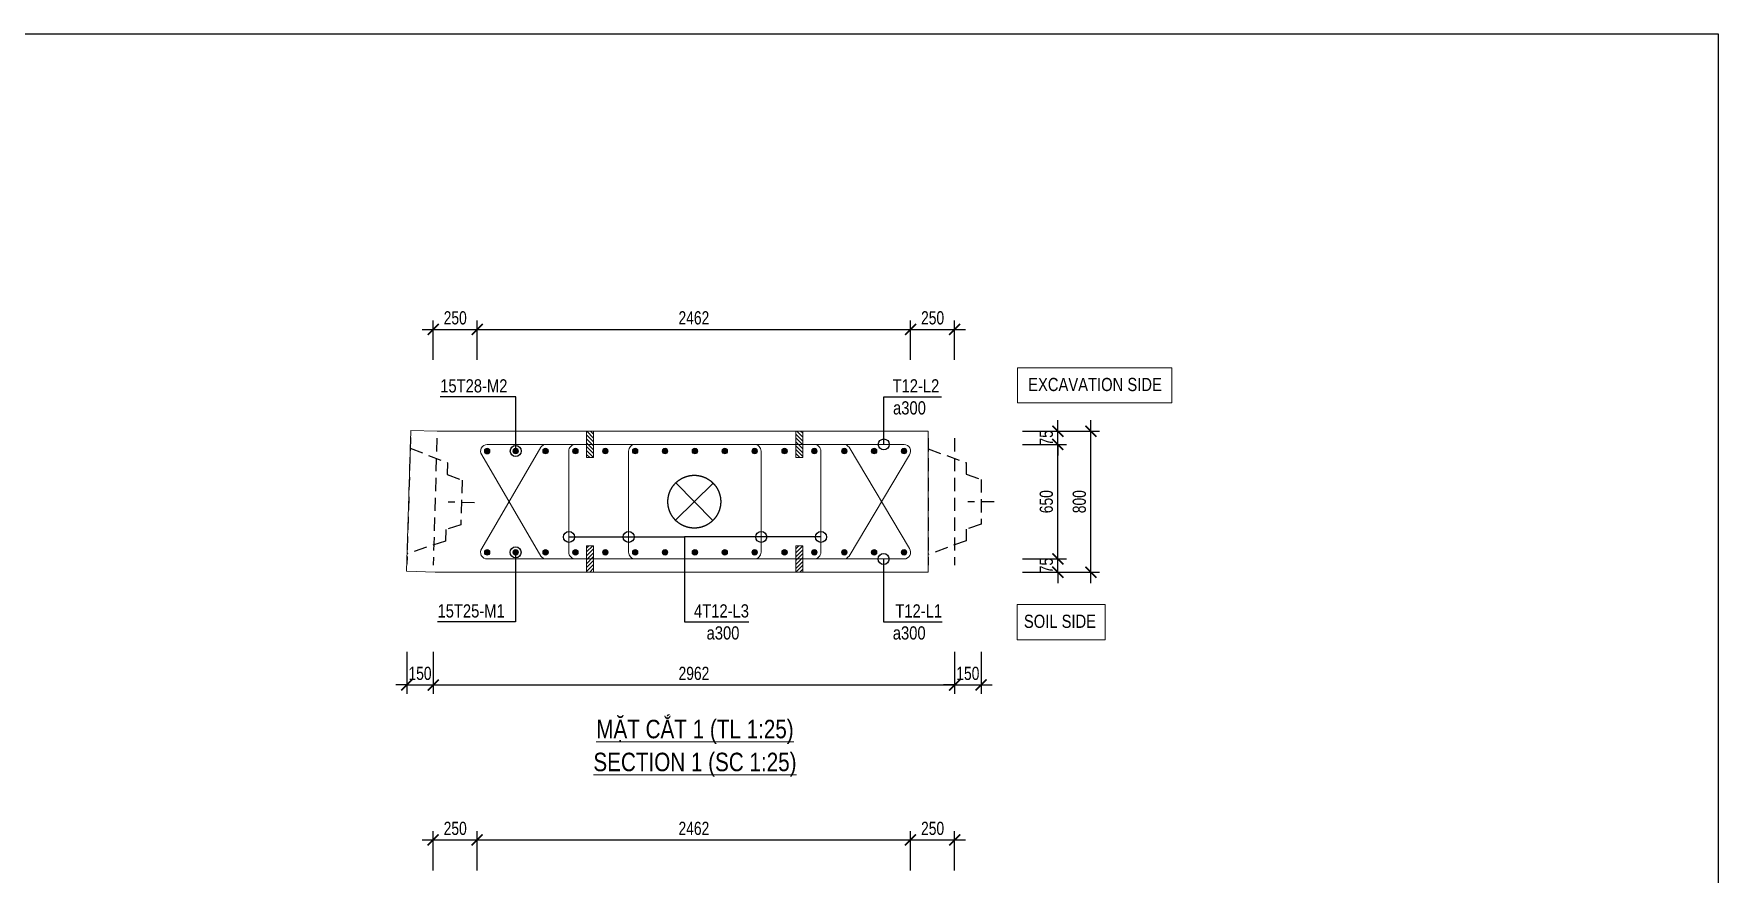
# Model space of a CAD drawing. Header units: millimetres. Extents: x 2746337 to 7547699, y -363432 to 15720.
# Drawn here: x 2905919 to 2944197, y -107200 to -88114 of the extents above; entities that cross this region are included whole.
import ezdxf
from ezdxf.enums import TextEntityAlignment as Align

# ---------------------------------------------------------------- set-up
doc = ezdxf.new("R2010")
doc.units = ezdxf.units.MM
doc.header["$LTSCALE"] = 1200
doc.header["$PDMODE"] = 3
doc.linetypes.add('CENTER', pattern=[2, 1.25, -0.25, 0.25, -0.25])
doc.linetypes.add('HIDDEN', pattern=[0.375, 0.25, -0.125])
for name, color, linetype, lineweight in [('5', 5, 'Continuous', 13), ('BOUND', 3, 'Continuous', 20), ('CWS', 8, 'HIDDEN', 9), ('ENOTE', 2, 'Continuous', 15), ('GRID', 74, 'CENTER', 15), ('K-THUOC', 1, 'Continuous', 18), ('LEADER', 8, 'Continuous', 9), ('MCT', 6, 'Continuous', 20), ('TEXTEN', 3, 'Continuous', 13), ('TEXTMA', 2, 'Continuous', 13), ('TEXTVN', 2, 'Continuous', 20), ('TIE', 4, 'Continuous', 13)]:
    doc.layers.add(name, color=color, linetype=linetype, lineweight=lineweight)
doc.layers.add('CDC.04.HIDDEN', color=8, linetype='HIDDEN')
doc.layers.add('MIE', color=5, linetype='HIDDEN')
doc.styles.add('DB_Arial', font='arial.ttf', dxfattribs={"width": 0.8})
doc.styles.add('SMTEXT', font='arial.ttf', dxfattribs={"width": 0.75})
doc.dimstyles.new('BSV25', dxfattribs={"dimtxt": 300, "dimasz": 250, "dimexe": 200, "dimexo": 0, "dimgap": 108, "dimtad": 1, "dimdec": 0, "dimlfac": 0.25, "dimdsep": 46, "dimtxsty": 'SMTEXT', "dimblk": 'ARCHTICK', "dimcen": 100, "dimdle": 250, "dimclrd": 256, "dimclre": 256, "dimclrt": 2, "dimadec": 0, "dimazin": 0, "dimtfac": 1, "dimtdec": 0, "dimtix": 1, "dimtmove": 2, "dimatfit": 3, "dimfxl": 800, "dimfxlon": 1, "dimtolj": 1, "dimtzin": 0, "dimarcsym": 0})

# ---------------------------------------------------------------- blocks, each defined once
blk = doc.blocks.new('_ArchTick')
at = {"color": 0, "linetype": 'ByBlock', "const_width": 0.15}
blk.add_lwpolyline([(-0.5, -0.5), (0.5, 0.5)], dxfattribs=at)
blk = doc.blocks.new('*D1260')
at = {"layer": 'Defpoints', "color": 0, "transparency": 16777216}
for p in [(2915997, -106420), (2914997, -107111), (2915997, -107111)]:
    blk.add_point(p, dxfattribs=at)
at = {"layer": 'K-THUOC', "lineweight": -2, "transparency": 16777216}
for p, q in [((2914997, -107111), (2914997, -106220)), ((2915997, -107111), (2915997, -106220)), ((2914747, -106420), (2916247, -106420))]:
    blk.add_line(p, q, dxfattribs=at)
at = {"layer": 'K-THUOC', "lineweight": -2, "transparency": 16777216, "xscale": 250, "yscale": 250, "zscale": 250, "rotation": 180}
blk.add_blockref('_ArchTick', (2914997, -106420), dxfattribs=at)
at = {"layer": 'K-THUOC', "lineweight": -2, "transparency": 16777216, "xscale": 250, "yscale": 250, "zscale": 250}
blk.add_blockref('_ArchTick', (2915997, -106420), dxfattribs=at)
at = {"layer": 'K-THUOC', "color": 2, "transparency": 16777216, "insert": (2915497, -106159), "char_height": 300, "attachment_point": 5, "style": 'SMTEXT'}
blk.add_mtext('\\A1;250', dxfattribs=at)
blk = doc.blocks.new('*D1261')
at = {"layer": 'Defpoints', "color": 0, "transparency": 16777216}
for p in [(2925843, -106420), (2915997, -107111), (2925843, -107111)]:
    blk.add_point(p, dxfattribs=at)
at = {"layer": 'K-THUOC', "lineweight": -2, "transparency": 16777216}
for p, q in [((2915997, -107111), (2915997, -106220)), ((2925843, -107111), (2925843, -106220)), ((2915747, -106420), (2926093, -106420))]:
    blk.add_line(p, q, dxfattribs=at)
at = {"layer": 'K-THUOC', "lineweight": -2, "transparency": 16777216, "xscale": 250, "yscale": 250, "zscale": 250, "rotation": 180}
blk.add_blockref('_ArchTick', (2915997, -106420), dxfattribs=at)
at = {"layer": 'K-THUOC', "lineweight": -2, "transparency": 16777216, "xscale": 250, "yscale": 250, "zscale": 250}
blk.add_blockref('_ArchTick', (2925843, -106420), dxfattribs=at)
at = {"layer": 'K-THUOC', "color": 2, "transparency": 16777216, "insert": (2920920, -106159), "char_height": 300, "attachment_point": 5, "style": 'SMTEXT'}
blk.add_mtext('\\A1;2462', dxfattribs=at)
blk = doc.blocks.new('*D1263')
at = {"layer": 'Defpoints', "color": 0, "transparency": 16777216}
for p in [(2926845, -106420), (2925843, -107111), (2926845, -107111)]:
    blk.add_point(p, dxfattribs=at)
at = {"layer": 'K-THUOC', "lineweight": -2, "transparency": 16777216}
for p, q in [((2925843, -107111), (2925843, -106220)), ((2926845, -107111), (2926845, -106220)), ((2925593, -106420), (2927095, -106420))]:
    blk.add_line(p, q, dxfattribs=at)
at = {"layer": 'K-THUOC', "lineweight": -2, "transparency": 16777216, "xscale": 250, "yscale": 250, "zscale": 250, "rotation": 180}
blk.add_blockref('_ArchTick', (2925843, -106420), dxfattribs=at)
at = {"layer": 'K-THUOC', "lineweight": -2, "transparency": 16777216, "xscale": 250, "yscale": 250, "zscale": 250}
blk.add_blockref('_ArchTick', (2926845, -106420), dxfattribs=at)
at = {"layer": 'K-THUOC', "color": 2, "transparency": 16777216, "insert": (2926344, -106159), "char_height": 300, "attachment_point": 5, "style": 'SMTEXT'}
blk.add_mtext('\\A1;250', dxfattribs=at)
blk = doc.blocks.new('*D1277')
at = {"layer": 'Defpoints', "color": 0, "transparency": 16777216}
for p in [(2928440, -97140), (2929940, -97140), (2928440, -100340)]:
    blk.add_point(p, dxfattribs=at)
at = {"layer": 'K-THUOC', "lineweight": -2, "transparency": 16777216}
for p, q in [((2929140, -97140), (2930140, -97140)), ((2929940, -100590), (2929940, -96890)), ((2929140, -100340), (2930140, -100340))]:
    blk.add_line(p, q, dxfattribs=at)
at = {"layer": 'K-THUOC', "lineweight": -2, "transparency": 16777216, "xscale": 250, "yscale": 250, "zscale": 250}
for p, rotation in [((2929940, -97140), 90), ((2929940, -100340), 270)]:
    blk.add_blockref('_ArchTick', p, dxfattribs=dict(at, rotation=rotation))
at = {"layer": 'K-THUOC', "color": 2, "transparency": 16777216, "insert": (2929679, -98740), "char_height": 300, "attachment_point": 5, "rotation": 90, "style": 'SMTEXT'}
blk.add_mtext('\\A1;800', dxfattribs=at)
blk = doc.blocks.new('*D1278')
at = {"layer": 'Defpoints', "color": 0, "transparency": 16777216}
for p in [(2928440, -100040), (2929190, -100040), (2928082, -100340)]:
    blk.add_point(p, dxfattribs=at)
at = {"layer": 'K-THUOC', "lineweight": -2, "transparency": 16777216}
for p, q in [((2929190, -100040), (2929190, -99790)), ((2928440, -100040), (2929390, -100040)), ((2929190, -100340), (2929190, -100040)), ((2928390, -100340), (2929390, -100340)), ((2929190, -100340), (2929190, -100590))]:
    blk.add_line(p, q, dxfattribs=at)
at = {"layer": 'K-THUOC', "lineweight": -2, "transparency": 16777216, "xscale": 250, "yscale": 250, "zscale": 250}
for p, rotation in [((2929190, -100040), 270), ((2929190, -100340), 90)]:
    blk.add_blockref('_ArchTick', p, dxfattribs=dict(at, rotation=rotation))
at = {"layer": 'K-THUOC', "color": 2, "transparency": 16777216, "insert": (2928929, -100190), "char_height": 300, "attachment_point": 5, "rotation": 90, "style": 'SMTEXT'}
blk.add_mtext('\\A1;75', dxfattribs=at)
blk = doc.blocks.new('*D1279')
at = {"layer": 'Defpoints', "color": 0, "transparency": 16777216}
for p in [(2928082, -97440), (2929190, -97440), (2928082, -100040)]:
    blk.add_point(p, dxfattribs=at)
at = {"layer": 'K-THUOC', "lineweight": -2, "transparency": 16777216}
for p, q in [((2929190, -100290), (2929190, -97190)), ((2928390, -97440), (2929390, -97440)), ((2928390, -100040), (2929390, -100040))]:
    blk.add_line(p, q, dxfattribs=at)
at = {"layer": 'K-THUOC', "lineweight": -2, "transparency": 16777216, "xscale": 250, "yscale": 250, "zscale": 250}
for p, rotation in [((2929190, -97440), 90), ((2929190, -100040), 270)]:
    blk.add_blockref('_ArchTick', p, dxfattribs=dict(at, rotation=rotation))
at = {"layer": 'K-THUOC', "color": 2, "transparency": 16777216, "insert": (2928929, -98740), "char_height": 300, "attachment_point": 5, "rotation": 90, "style": 'SMTEXT'}
blk.add_mtext('\\A1;650', dxfattribs=at)
blk = doc.blocks.new('*D1280')
at = {"layer": 'Defpoints', "color": 0, "transparency": 16777216}
for p in [(2928082, -97140), (2929190, -97140), (2928082, -97440)]:
    blk.add_point(p, dxfattribs=at)
at = {"layer": 'K-THUOC', "lineweight": -2, "transparency": 16777216}
for p, q in [((2928390, -97140), (2929390, -97140)), ((2929190, -97140), (2929190, -96890)), ((2929190, -97440), (2929190, -97140)), ((2928390, -97440), (2929390, -97440)), ((2929190, -97440), (2929190, -97690))]:
    blk.add_line(p, q, dxfattribs=at)
at = {"layer": 'K-THUOC', "lineweight": -2, "transparency": 16777216, "xscale": 250, "yscale": 250, "zscale": 250}
for p, rotation in [((2929190, -97140), 270), ((2929190, -97440), 90)]:
    blk.add_blockref('_ArchTick', p, dxfattribs=dict(at, rotation=rotation))
at = {"layer": 'K-THUOC', "color": 2, "transparency": 16777216, "insert": (2928929, -97290), "char_height": 300, "attachment_point": 5, "rotation": 90, "style": 'SMTEXT'}
blk.add_mtext('\\A1;75', dxfattribs=at)
blk = doc.blocks.new('cws800')
at = {"layer": 'CDC.04.HIDDEN'}
for p, q in [((-600, 1440), (-600, -1440)), ((0, 1440), (0, -1440))]:
    blk.add_line(p, q, dxfattribs=at)
for points in [[(0, 1200), (-860, 888), (-860, 627), (-1200, 507), (-1200, -507), (-860, -627), (-860, -888), (0, -1200)], [(-1500, 0), (-900, 0)]]:
    blk.add_lwpolyline(points, dxfattribs=at)
blk = doc.blocks.new('mct1')
at = {"lineweight": 9}
h = blk.add_hatch(color=256, dxfattribs=at)
h.dxf.hatch_style = 1
h.paths.add_polyline_path([(-16, 0, 1), (16, 0, 1)])
blk.add_circle((0, 0), 16, dxfattribs=at)
blk = doc.blocks.new('tremie')
at = {"layer": 'MIE', "color": 74, "ltscale": 1000}
for p, q in [((424, -424), (-424, 424)), ((424, 424), (-424, -424))]:
    blk.add_line(p, q, dxfattribs=at)
at = {"layer": 'MIE', "ltscale": 500}
blk.add_circle((0, 0), 600, dxfattribs=at)
blk = doc.blocks.new('sp')
at = {"layer": '5', "lineweight": 20}
h = blk.add_hatch(dxfattribs=at)
h.set_pattern_fill('ANSI31', color=256, scale=500)
h.set_pattern_definition([(45, (0, 0), (-44.194, 44.194), [])])
h.paths.add_polyline_path([(80, 300), (-80, 300), (-80, -300), (80, -300)])
blk.add_lwpolyline([(-80, -300), (80, -300), (80, 300), (-80, 300)], close=True, dxfattribs=at)
blk = doc.blocks.new('*D1291')
at = {"layer": 'Defpoints', "color": 0, "transparency": 16777216}
for p in [(2914397, -102152), (2914997, -102152), (2914997, -102902)]:
    blk.add_point(p, dxfattribs=at)
at = {"layer": 'K-THUOC', "lineweight": -2, "transparency": 16777216}
for p, q in [((2914397, -102152), (2914397, -103102)), ((2914997, -102152), (2914997, -103102)), ((2914397, -102902), (2914147, -102902)), ((2914397, -102902), (2914997, -102902)), ((2914997, -102902), (2915247, -102902))]:
    blk.add_line(p, q, dxfattribs=at)
at = {"layer": 'K-THUOC', "lineweight": -2, "transparency": 16777216, "xscale": 250, "yscale": 250, "zscale": 250}
blk.add_blockref('_ArchTick', (2914397, -102902), dxfattribs=at)
at = {"layer": 'K-THUOC', "lineweight": -2, "transparency": 16777216, "xscale": 250, "yscale": 250, "zscale": 250, "rotation": 180}
blk.add_blockref('_ArchTick', (2914997, -102902), dxfattribs=at)
at = {"layer": 'K-THUOC', "color": 2, "transparency": 16777216, "insert": (2914697, -102640), "char_height": 300, "attachment_point": 5, "style": 'SMTEXT'}
blk.add_mtext('\\A1;150', dxfattribs=at)
blk = doc.blocks.new('*D1292')
at = {"layer": 'Defpoints', "color": 0, "transparency": 16777216}
for p in [(2926845, -102152), (2927445, -102152), (2927445, -102902)]:
    blk.add_point(p, dxfattribs=at)
at = {"layer": 'K-THUOC', "lineweight": -2, "transparency": 16777216}
for p, q in [((2926845, -102152), (2926845, -103102)), ((2927445, -102152), (2927445, -103102)), ((2926845, -102902), (2926595, -102902)), ((2926845, -102902), (2927445, -102902)), ((2927445, -102902), (2927695, -102902))]:
    blk.add_line(p, q, dxfattribs=at)
at = {"layer": 'K-THUOC', "lineweight": -2, "transparency": 16777216, "xscale": 250, "yscale": 250, "zscale": 250}
blk.add_blockref('_ArchTick', (2926845, -102902), dxfattribs=at)
at = {"layer": 'K-THUOC', "lineweight": -2, "transparency": 16777216, "xscale": 250, "yscale": 250, "zscale": 250, "rotation": 180}
blk.add_blockref('_ArchTick', (2927445, -102902), dxfattribs=at)
at = {"layer": 'K-THUOC', "color": 2, "transparency": 16777216, "insert": (2927145, -102640), "char_height": 300, "attachment_point": 5, "style": 'SMTEXT'}
blk.add_mtext('\\A1;150', dxfattribs=at)
blk = doc.blocks.new('*D1293')
at = {"layer": 'Defpoints', "color": 0, "transparency": 16777216}
for p in [(2915997, -94828), (2914997, -95519), (2915997, -95519)]:
    blk.add_point(p, dxfattribs=at)
at = {"layer": 'K-THUOC', "lineweight": -2, "transparency": 16777216}
for p, q in [((2914747, -94828), (2916247, -94828)), ((2914997, -95519), (2914997, -94628)), ((2915997, -95519), (2915997, -94628))]:
    blk.add_line(p, q, dxfattribs=at)
at = {"layer": 'K-THUOC', "lineweight": -2, "transparency": 16777216, "xscale": 250, "yscale": 250, "zscale": 250, "rotation": 180}
blk.add_blockref('_ArchTick', (2914997, -94828), dxfattribs=at)
at = {"layer": 'K-THUOC', "lineweight": -2, "transparency": 16777216, "xscale": 250, "yscale": 250, "zscale": 250}
blk.add_blockref('_ArchTick', (2915997, -94828), dxfattribs=at)
at = {"layer": 'K-THUOC', "color": 2, "transparency": 16777216, "insert": (2915497, -94567), "char_height": 300, "attachment_point": 5, "style": 'SMTEXT'}
blk.add_mtext('\\A1;250', dxfattribs=at)
blk = doc.blocks.new('*D1294')
at = {"layer": 'Defpoints', "color": 0, "transparency": 16777216}
for p in [(2925843, -94828), (2915997, -95519), (2925843, -95519)]:
    blk.add_point(p, dxfattribs=at)
at = {"layer": 'K-THUOC', "lineweight": -2, "transparency": 16777216}
for p, q in [((2915747, -94828), (2926093, -94828)), ((2915997, -95519), (2915997, -94628)), ((2925843, -95519), (2925843, -94628))]:
    blk.add_line(p, q, dxfattribs=at)
at = {"layer": 'K-THUOC', "lineweight": -2, "transparency": 16777216, "xscale": 250, "yscale": 250, "zscale": 250, "rotation": 180}
blk.add_blockref('_ArchTick', (2915997, -94828), dxfattribs=at)
at = {"layer": 'K-THUOC', "lineweight": -2, "transparency": 16777216, "xscale": 250, "yscale": 250, "zscale": 250}
blk.add_blockref('_ArchTick', (2925843, -94828), dxfattribs=at)
at = {"layer": 'K-THUOC', "color": 2, "transparency": 16777216, "insert": (2920920, -94567), "char_height": 300, "attachment_point": 5, "style": 'SMTEXT'}
blk.add_mtext('\\A1;2462', dxfattribs=at)
blk = doc.blocks.new('*D1295')
at = {"layer": 'Defpoints', "color": 0, "transparency": 16777216}
for p in [(2914997, -102152), (2926845, -102152), (2926845, -102902)]:
    blk.add_point(p, dxfattribs=at)
at = {"layer": 'K-THUOC', "lineweight": -2, "transparency": 16777216}
for p, q in [((2914997, -102152), (2914997, -103102)), ((2926845, -102152), (2926845, -103102)), ((2914747, -102902), (2927095, -102902))]:
    blk.add_line(p, q, dxfattribs=at)
at = {"layer": 'K-THUOC', "lineweight": -2, "transparency": 16777216, "xscale": 250, "yscale": 250, "zscale": 250, "rotation": 180}
blk.add_blockref('_ArchTick', (2914997, -102902), dxfattribs=at)
at = {"layer": 'K-THUOC', "lineweight": -2, "transparency": 16777216, "xscale": 250, "yscale": 250, "zscale": 250}
blk.add_blockref('_ArchTick', (2926845, -102902), dxfattribs=at)
at = {"layer": 'K-THUOC', "color": 2, "transparency": 16777216, "insert": (2920921, -102640), "char_height": 300, "attachment_point": 5, "style": 'SMTEXT'}
blk.add_mtext('\\A1;2962', dxfattribs=at)
blk = doc.blocks.new('*D1296')
at = {"layer": 'Defpoints', "color": 0, "transparency": 16777216}
for p in [(2926845, -94828), (2925843, -95519), (2926845, -95519)]:
    blk.add_point(p, dxfattribs=at)
at = {"layer": 'K-THUOC', "lineweight": -2, "transparency": 16777216}
for p, q in [((2925593, -94828), (2927095, -94828)), ((2925843, -95519), (2925843, -94628)), ((2926845, -95519), (2926845, -94628))]:
    blk.add_line(p, q, dxfattribs=at)
at = {"layer": 'K-THUOC', "lineweight": -2, "transparency": 16777216, "xscale": 250, "yscale": 250, "zscale": 250, "rotation": 180}
blk.add_blockref('_ArchTick', (2925843, -94828), dxfattribs=at)
at = {"layer": 'K-THUOC', "lineweight": -2, "transparency": 16777216, "xscale": 250, "yscale": 250, "zscale": 250}
blk.add_blockref('_ArchTick', (2926845, -94828), dxfattribs=at)
at = {"layer": 'K-THUOC', "color": 2, "transparency": 16777216, "insert": (2926344, -94567), "char_height": 300, "attachment_point": 5, "style": 'SMTEXT'}
blk.add_mtext('\\A1;250', dxfattribs=at)

msp = doc.modelspace()

# ---------------------------------------------------------------- linework, layer by layer
msp.add_lwpolyline([(2850680.1, -88114), (2944197.4, -88114), (2944197.4, -165266.4), (2850680.1, -165266.4)], close=True)
at = {"layer": 'BOUND'}
msp.add_lwpolyline([(2914393, -100321), (2915039.2, -100339.7), (2926244.7, -100339.7), (2926244.7, -97139.7), (2915085.3, -97139.7), (2914485.3, -97122.4)], close=True, dxfattribs=at)
at = {"layer": 'ENOTE'}
for points in [[(2928276.7, -95697.2), (2931776.7, -95697.2), (2931776.7, -96497.2), (2928276.7, -96497.2)], [(2928266.1, -101073.7), (2930266.1, -101073.7), (2930266.1, -101873.7), (2928266.1, -101873.7)]]:
    msp.add_lwpolyline(points, close=True, dxfattribs=at)
at = {"layer": 'TIE', "lineweight": 20}
for points in [[(2917563.9, -97439.7, 0.244599), (2917441.1, -97503.6), (2916099.6, -99804.5, 0.6069433), (2916222.5, -100040.6), (2925694.7, -100039.7, 0.6069433), (2925817.5, -99803.6), (2924445.8, -97503.6, 0.244599), (2924322.9, -97439.7)], [(2924322.9, -100039.7, 0.244599), (2924445.8, -99975.8), (2925817.5, -97675.8, 0.6069433), (2925694.7, -97439.7), (2916222.5, -97440.6, 0.6069433), (2916099.6, -97676.7), (2917441.1, -99975.8, 0.244599), (2917563.9, -100039.7)]]:
    msp.add_lwpolyline(points, format="xyb", dxfattribs=at)
at = {"layer": 'TIE'}
for points in [[(2918678.4, -100039.7), (2918228.4, -100039.7, -0.4142136), (2918078.4, -99889.7), (2918078.4, -97589.7, -0.4142136), (2918228.4, -97439.7), (2918678.4, -97439.7)], [(2920035.9, -100039.7), (2919585.9, -100039.7, -0.4142136), (2919435.9, -99889.7), (2919435.9, -97589.7, -0.4142136), (2919585.9, -97439.7), (2920035.9, -97439.7)], [(2921846.9, -100039.7), (2922296.9, -100039.7, 0.4142136), (2922446.9, -99889.7), (2922446.9, -97589.7, 0.4142136), (2922296.9, -97439.7), (2921846.9, -97439.7)], [(2923204.4, -100039.7), (2923654.4, -100039.7, 0.4142136), (2923804.4, -99889.7), (2923804.4, -97589.7, 0.4142136), (2923654.4, -97439.7), (2923204.4, -97439.7)]]:
    msp.add_lwpolyline(points, format="xyb", dxfattribs=at)

# ---------------------------------------------------------------- block references
at = {"layer": 'CWS', "xscale": -1, "rotation": 358.3417349866647}
msp.add_blockref('cws800', (2914439.1, -98721.7), dxfattribs=at)
at = {"layer": 'CWS', "xscale": -1}
msp.add_blockref('cws800', (2926244.7, -98739.7), dxfattribs=at)
at = {"layer": 'ENOTE', "xscale": -1}
for p in [(2918559.6, -97439.7), (2923313.4, -97439.7)]:
    msp.add_blockref('sp', p, dxfattribs=at)
at = {"layer": 'ENOTE', "rotation": 180}
for p in [(2918559.6, -100039.7), (2923313.4, -100039.7)]:
    msp.add_blockref('sp', p, dxfattribs=at)
at = {"layer": 'GRID', "rotation": 269.672406155841}
msp.add_blockref('tremie', (2920929.5, -98739.7), dxfattribs=at)
at = {"layer": 'MCT', "xscale": -4, "yscale": 4, "zscale": 4, "rotation": 180}
for p in [(2916222.5, -97590.6), (2916870.9, -97589.7), (2917549.7, -97589.7), (2918228.4, -97589.7), (2918907.2, -97589.7), (2919585.9, -97589.7), (2920264.7, -97589.7), (2920943.4, -97589.7), (2921622.2, -97589.7), (2922300.9, -97589.7), (2922979.7, -97589.7), (2923658.4, -97589.7), (2924337.2, -97589.7), (2925016, -97589.7), (2925694.7, -97589.7), (2916870.9, -99889.7), (2917549.7, -99889.7), (2918228.4, -99889.7), (2918907.2, -99889.7), (2919585.9, -99889.7), (2920264.7, -99889.7), (2920943.4, -99889.7), (2921622.2, -99889.7), (2922300.9, -99889.7), (2922979.7, -99889.7), (2923658.4, -99889.7), (2924337.2, -99889.7), (2925016, -99889.7), (2925694.7, -99889.7)]:
    msp.add_blockref('mct1', p, dxfattribs=at)
at = {"layer": 'MCT', "xscale": 4, "yscale": 4, "zscale": 4}
msp.add_blockref('mct1', (2916222.5, -99890.6), dxfattribs=at)

# ---------------------------------------------------------------- texts
at = {"layer": 'TEXTEN', "style": 'DB_Arial', "width": 0.8}
for s, p in [('T12-L2', (2926495.6, -96259.7)), ('4T12-L3', (2922171.4, -101369.7)), ('T12-L1', (2926559.8, -101369.7)), ('a300', (2921954.7, -101869.7))]:
    msp.add_text(s, height=300, dxfattribs=at).set_placement(p, align=Align.RIGHT)
for p in [(2925446, -96759.7), (2925439.8, -101869.7)]:
    msp.add_text('a300', height=300, dxfattribs=at).set_placement(p)
at = {"layer": 'TEXTMA', "style": 'DB_Arial', "width": 0.8}
for s, p in [('15T28-M2', (2915155.7, -96259.7)), ('15T25-M1', (2915094.2, -101369.7))]:
    msp.add_text(s, height=300, dxfattribs=at).set_placement(p)
at = {"layer": 'TEXTVN', "style": 'DB_Arial', "width": 0.8}
msp.add_text('EXCAVATION SIDE', height=300, dxfattribs=at).set_placement((2928515.9, -96228.8))
msp.add_text('SOIL SIDE', height=300, dxfattribs=at).set_placement((2930058.3, -101605.4), align=Align.RIGHT)
for s, p in [('%%UMẶT CẮT 1 (TL 1:25)', (2920944.7, -103901.5)), ('%%USECTION 1 (SC 1:25)', (2920944.7, -104701.5))]:
    msp.add_text(s, height=420, rotation=360, dxfattribs=at).set_placement(p, align=Align.MIDDLE)

# ---------------------------------------------------------------- dimensions: what is measured, and where the dimension line sits
at = {"layer": 'K-THUOC'}
for base, p1, p2, picture, middle in [((2915996.7, -94828), (2914996.7, -95519), (2915996.7, -95519), '*D1293', (2915496.7, -94566.8)), ((2925843.2, -94828), (2915996.7, -95519), (2925843.2, -95519), '*D1294', (2920920, -94566.8)), ((2926844.7, -94828), (2925843.2, -95519), (2926844.7, -95519), '*D1296', (2926344, -94566.8)), ((2914996.7, -102901.5), (2914396.7, -102151.5), (2914996.7, -102151.5), '*D1291', (2914696.7, -102640.4)), ((2926844.7, -102901.5), (2914996.7, -102151.5), (2926844.7, -102151.5), '*D1295', (2920920.7, -102640.4)), ((2927444.7, -102901.5), (2926844.7, -102151.5), (2927444.7, -102151.5), '*D1292', (2927144.7, -102640.4)), ((2915996.7, -106419.9), (2914996.7, -107111), (2915996.7, -107111), '*D1260', (2915496.7, -106158.8)), ((2925843.2, -106419.9), (2915996.7, -107111), (2925843.2, -107111), '*D1261', (2920920, -106158.8)), ((2926844.7, -106419.9), (2925843.2, -107111), (2926844.7, -107111), '*D1263', (2926344, -106158.8))]:
    dim = msp.add_linear_dim(base=base, p1=p1, p2=p2, dimstyle='BSV25', dxfattribs=at)
    dim.commit()
    dim.dimension.update_dxf_attribs({"geometry": picture, "text_midpoint": middle})
for base, p1, p2, picture, middle in [((2929190, -97139.7), (2928081.9, -97439.7), (2928081.9, -97139.7), '*D1280', (2928929.4, -97289.7)), ((2929190, -97439.7), (2928081.9, -100039.7), (2928081.9, -97439.7), '*D1279', (2928928.8, -98739.7)), ((2929940, -97139.7), (2928440, -100339.7), (2928440, -97139.7), '*D1277', (2929678.8, -98739.7)), ((2929190, -100039.7), (2928081.9, -100339.7), (2928440, -100039.7), '*D1278', (2928929.4, -100189.7))]:
    dim = msp.add_linear_dim(base=base, p1=p1, p2=p2, angle=90, dimstyle='BSV25', dxfattribs=at)
    dim.commit()
    dim.dimension.update_dxf_attribs({"geometry": picture, "text_midpoint": middle})

# ---------------------------------------------------------------- leaders
at = {"layer": 'LEADER'}
for points in [[(2916872.6, -97589.7), (2916872.6, -96359.7), (2915155.7, -96359.7)], [(2925236, -97439.7), (2925236, -96359.7), (2926545.4, -96359.7)], [(2918081, -99539.7), (2920703, -99539.7), (2920703, -101469.7), (2922171.7, -101469.7)], [(2919438.5, -99539.7), (2920703, -99539.7), (2920703, -101469.7), (2922171.7, -101469.7)], [(2922449.5, -99539.7), (2920703, -99539.7), (2920703, -101469.7), (2922171.7, -101469.7)], [(2923807, -99539.7), (2920703, -99539.7), (2920703, -101469.7), (2922171.7, -101469.7)], [(2916868.7, -99889.7), (2916868.7, -101469.7), (2915094.2, -101469.7)], [(2925229.8, -100039.7), (2925229.8, -101469.7), (2926559.8, -101469.7)]]:
    msp.add_leader(points, dimstyle='BSV25', override={"dimldrblk": 'Origin'}, dxfattribs=at)

doc.saveas('drawing.dxf')
